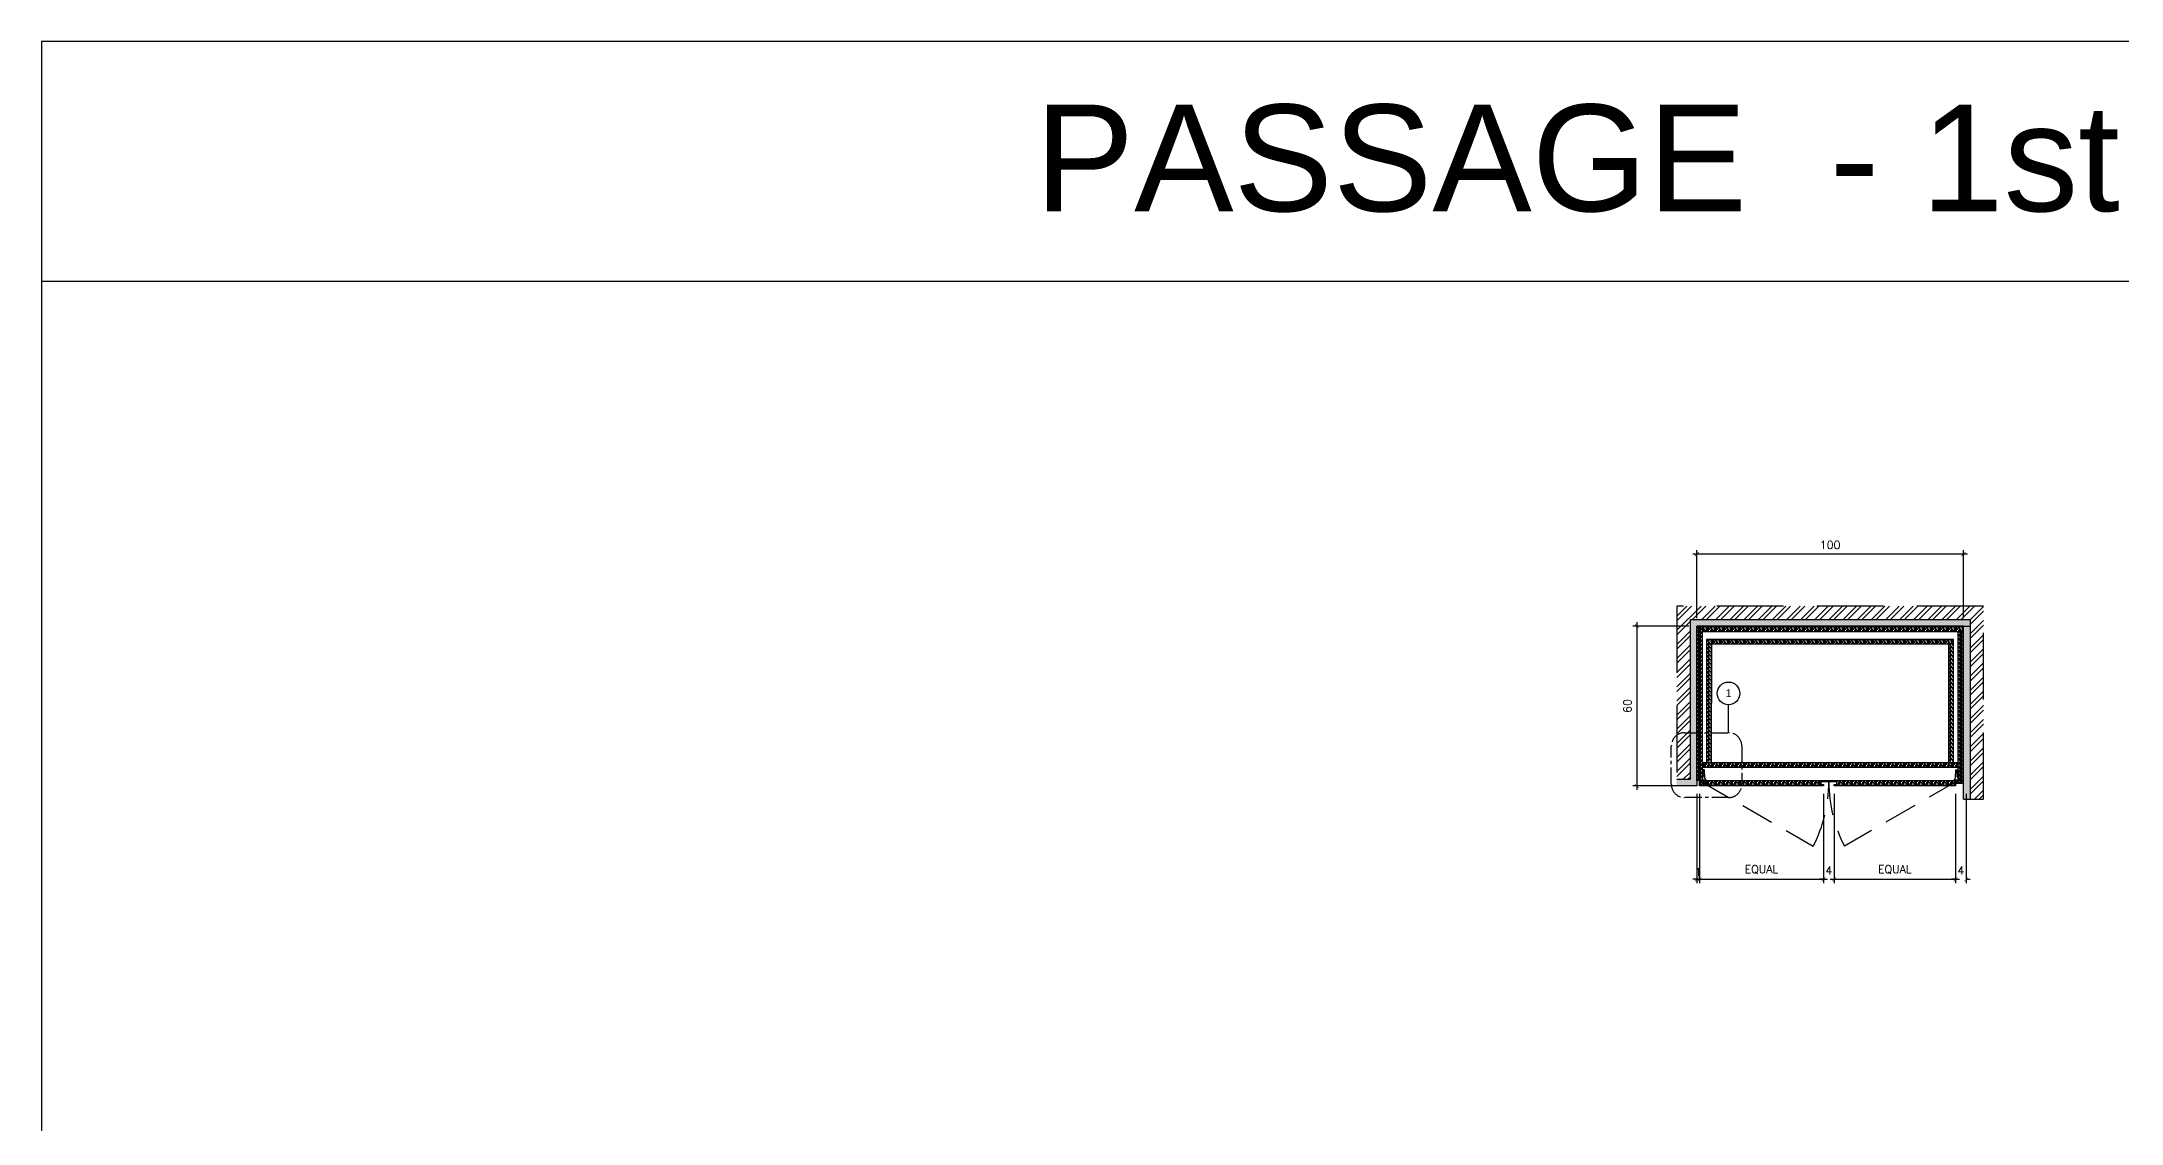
# Model space of a CAD drawing. Header units: centimetres. Extents: x -1287 to 4833, y -4090 to 0.
# Drawn here: x 2848 to 3628, y -1206 to -800 of the extents above; entities that cross this region are included whole.
import ezdxf
from ezdxf.enums import TextEntityAlignment as Align

# ---------------------------------------------------------------- set-up
doc = ezdxf.new("R2010")
doc.units = ezdxf.units.CM
doc.header["$LTSCALE"] = 100
doc.header["$MEASUREMENT"] = 0
for name, pattern in [('CENTER', [2, 1.25, -0.25, 0.25, -0.25]), ('DASHDOT', [1, 0.5, -0.25, 0, -0.25]), ('HIDDEN', [0.375, 0.25, -0.125])]:
    doc.linetypes.add(name, pattern=pattern)
for name, color, linetype in [('CABINET', 4, 'Continuous'), ('DIM IN', 1, 'Continuous'), ('HATCH', 1, 'Continuous'), ('HIDDEN', 8, 'HIDDEN'), ('ID_TitleBlock-Text', 3, 'Continuous'), ('PLASTER', 8, 'Continuous'), ('SECTION LINE', 6, 'DASHDOT'), ('TEXT', 3, 'Continuous'), ('WALL-01', 7, 'Continuous'), ('WALL-03', 2, 'Continuous'), ('WALL-04', 1, 'Continuous')]:
    doc.layers.add(name, color=color, linetype=linetype)
doc.styles.add('ART', font='arial.ttf')
doc.styles.add('ROMANS', font='romans')
doc.dimstyles.new('AS-17-100', dxfattribs={"dimtxt": 10, "dimasz": 5, "dimexe": 10, "dimexo": 10, "dimgap": 6, "dimtad": 1, "dimtoh": 1, "dimdec": 0, "dimdsep": 46, "dimtxsty": 'ROMANS', "dimblk1": 'ARCHTICK', "dimblk2": 'ARCHTICK', "dimsah": 1, "dimcen": 25, "dimdle": 10, "dimclrd": 1, "dimclre": 1, "dimclrt": 2, "dimadec": 0, "dimazin": 0, "dimtfac": 1, "dimtdec": 0, "dimtofl": 0, "dimtmove": 2, "dimatfit": 3, "dimldrblk": 'ARCHTICK', "dimfxl": 1, "dimtolj": 1, "dimtzin": 0, "dimarcsym": 0})
pattern_1 = [(180, (2837.5475, 800), (2e-16, 1.5), [2.5, -0.5]), (180, (2838.0475, 800.5), (2e-16, 1.5), [1.5, -0.375, 0.75, -0.375]), (180, (2838.7975, 801), (2e-16, 1.5), [2.5, -0.5])]
pattern_2 = [(180, (2836.5475, 800), (2e-16, 1.5), [2.5, -0.5]), (180, (2837.0475, 800.5), (2e-16, 1.5), [1.5, -0.375, 0.75, -0.375]), (180, (2837.7975, 801), (2e-16, 1.5), [2.5, -0.5])]
pattern_3 = [(180, (3367.4554, -896.943), (2e-16, 1.5), [2.5, -0.5]), (180, (3367.9554, -896.443), (2e-16, 1.5), [1.5, -0.375, 0.75, -0.375]), (180, (3368.7054, -895.943), (2e-16, 1.5), [2.5, -0.5])]

# ---------------------------------------------------------------- blocks, each defined once
blk = doc.blocks.new('_ARCHTICK')
at = {"color": 0, "linetype": 'ByBlock', "const_width": 0.15}
blk.add_lwpolyline([(-0.5, -0.5), (0.5, 0.5)], dxfattribs=at)
blk = doc.blocks.new('*D267')
at = {"layer": 'Defpoints', "color": 0, "transparency": 16777216}
for p in [(3469.09, -1019.2), (3446.59, -1079.2), (3470.09, -1079.2)]:
    blk.add_point(p, dxfattribs=at)
at = {"layer": 'DIM IN', "color": 1, "lineweight": -2, "transparency": 16777216}
for p, q in [((3466.09, -1019.2), (3445.09, -1019.2)), ((3446.59, -1017.7), (3446.59, -1080.7)), ((3467.09, -1079.2), (3445.09, -1079.2))]:
    blk.add_line(p, q, dxfattribs=at)
at = {"layer": 'DIM IN', "color": 1, "lineweight": -2, "transparency": 16777216, "xscale": 1.5, "yscale": 1.5, "zscale": 1.5}
for p, rotation in [((3446.59, -1019.2), 90), ((3446.59, -1079.2), 270)]:
    blk.add_blockref('_ARCHTICK', p, dxfattribs=dict(at, rotation=rotation))
at = {"layer": 'DIM IN', "color": 2, "transparency": 16777216, "insert": (3443.09, -1049.2), "char_height": 3, "attachment_point": 5, "rotation": 90, "style": 'ROMANS'}
blk.add_mtext('\\A1;60', dxfattribs=at)
blk = doc.blocks.new('*D268')
at = {"layer": 'Defpoints', "color": 0, "transparency": 16777216}
for p in [(3469.09, -1079.2), (3470.09, -1079.2), (3470.09, -1114.2)]:
    blk.add_point(p, dxfattribs=at)
at = {"layer": 'DIM IN', "color": 1, "lineweight": -2, "transparency": 16777216}
for p, q in [((3469.09, -1082.2), (3469.09, -1115.7)), ((3470.09, -1082.2), (3470.09, -1115.7)), ((3469.09, -1114.2), (3467.59, -1114.2)), ((3470.09, -1114.2), (3471.59, -1114.2))]:
    blk.add_line(p, q, dxfattribs=at)
at = {"layer": 'DIM IN', "color": 1, "lineweight": -2, "transparency": 16777216, "xscale": 1.5, "yscale": 1.5, "zscale": 1.5}
blk.add_blockref('_ARCHTICK', (3469.09, -1114.2), dxfattribs=at)
at = {"layer": 'DIM IN', "color": 1, "lineweight": -2, "transparency": 16777216, "xscale": 1.5, "yscale": 1.5, "zscale": 1.5, "rotation": 180}
blk.add_blockref('_ARCHTICK', (3470.09, -1114.2), dxfattribs=at)
at = {"layer": 'DIM IN', "color": 2, "transparency": 16777216, "insert": (3469.59, -1111.47), "char_height": 3, "attachment_point": 5, "style": 'ROMANS'}
blk.add_mtext('\\A1;1', dxfattribs=at)
blk = doc.blocks.new('*D269')
at = {"layer": 'Defpoints', "color": 0, "transparency": 16777216}
for p in [(3470.09, -1079.2), (3516.59, -1079.2), (3516.59, -1114.2)]:
    blk.add_point(p, dxfattribs=at)
at = {"layer": 'DIM IN', "color": 1, "lineweight": -2, "transparency": 16777216}
for p, q in [((3470.09, -1082.2), (3470.09, -1115.7)), ((3516.59, -1082.2), (3516.59, -1115.7)), ((3468.59, -1114.2), (3518.09, -1114.2))]:
    blk.add_line(p, q, dxfattribs=at)
at = {"layer": 'DIM IN', "color": 1, "lineweight": -2, "transparency": 16777216, "xscale": 1.5, "yscale": 1.5, "zscale": 1.5, "rotation": 180}
blk.add_blockref('_ARCHTICK', (3470.09, -1114.2), dxfattribs=at)
at = {"layer": 'DIM IN', "color": 1, "lineweight": -2, "transparency": 16777216, "xscale": 1.5, "yscale": 1.5, "zscale": 1.5}
blk.add_blockref('_ARCHTICK', (3516.59, -1114.2), dxfattribs=at)
at = {"layer": 'DIM IN', "color": 2, "transparency": 16777216, "insert": (3493.34, -1110.56), "char_height": 3, "attachment_point": 5, "style": 'ROMANS'}
blk.add_mtext('\\A1;EQUAL', dxfattribs=at)
blk = doc.blocks.new('*D270')
at = {"layer": 'Defpoints', "color": 0, "transparency": 16777216}
for p in [(3516.59, -1079.2), (3520.59, -1079.2), (3520.59, -1114.2)]:
    blk.add_point(p, dxfattribs=at)
at = {"layer": 'DIM IN', "color": 1, "lineweight": -2, "transparency": 16777216}
for p, q in [((3516.59, -1082.2), (3516.59, -1115.7)), ((3520.59, -1082.2), (3520.59, -1115.7)), ((3516.59, -1114.2), (3515.09, -1114.2)), ((3520.59, -1114.2), (3522.09, -1114.2))]:
    blk.add_line(p, q, dxfattribs=at)
at = {"layer": 'DIM IN', "color": 1, "lineweight": -2, "transparency": 16777216, "xscale": 1.5, "yscale": 1.5, "zscale": 1.5}
blk.add_blockref('_ARCHTICK', (3516.59, -1114.2), dxfattribs=at)
at = {"layer": 'DIM IN', "color": 1, "lineweight": -2, "transparency": 16777216, "xscale": 1.5, "yscale": 1.5, "zscale": 1.5, "rotation": 180}
blk.add_blockref('_ARCHTICK', (3520.59, -1114.2), dxfattribs=at)
at = {"layer": 'DIM IN', "color": 2, "transparency": 16777216, "insert": (3518.59, -1110.84), "char_height": 3, "attachment_point": 5, "style": 'ROMANS'}
blk.add_mtext('\\A1;4', dxfattribs=at)
blk = doc.blocks.new('*D259')
at = {"layer": 'Defpoints', "color": 0, "transparency": 16777216}
for p in [(3520.59, -1079.2), (3566.09, -1079.2), (3566.09, -1114.2)]:
    blk.add_point(p, dxfattribs=at)
at = {"layer": 'DIM IN', "color": 1, "lineweight": -2, "transparency": 16777216}
for p, q in [((3520.59, -1082.2), (3520.59, -1115.7)), ((3566.09, -1082.2), (3566.09, -1115.7)), ((3519.09, -1114.2), (3567.59, -1114.2))]:
    blk.add_line(p, q, dxfattribs=at)
at = {"layer": 'DIM IN', "color": 1, "lineweight": -2, "transparency": 16777216, "xscale": 1.5, "yscale": 1.5, "zscale": 1.5, "rotation": 180}
blk.add_blockref('_ARCHTICK', (3520.59, -1114.2), dxfattribs=at)
at = {"layer": 'DIM IN', "color": 1, "lineweight": -2, "transparency": 16777216, "xscale": 1.5, "yscale": 1.5, "zscale": 1.5}
blk.add_blockref('_ARCHTICK', (3566.09, -1114.2), dxfattribs=at)
at = {"layer": 'DIM IN', "color": 2, "transparency": 16777216, "insert": (3543.34, -1110.56), "char_height": 3, "attachment_point": 5, "style": 'ROMANS'}
blk.add_mtext('\\A1;EQUAL', dxfattribs=at)
blk = doc.blocks.new('*D64')
at = {"layer": 'Defpoints', "color": 0, "transparency": 16777216}
for p in [(3566.09, -1079.2), (3570.09, -1079.2), (3570.09, -1114.2)]:
    blk.add_point(p, dxfattribs=at)
at = {"layer": 'DIM IN', "color": 1, "lineweight": -2, "transparency": 16777216}
for p, q in [((3566.09, -1082.2), (3566.09, -1115.7)), ((3570.09, -1082.2), (3570.09, -1115.7)), ((3566.09, -1114.2), (3564.59, -1114.2)), ((3570.09, -1114.2), (3571.59, -1114.2))]:
    blk.add_line(p, q, dxfattribs=at)
at = {"layer": 'DIM IN', "color": 1, "lineweight": -2, "transparency": 16777216, "xscale": 1.5, "yscale": 1.5, "zscale": 1.5}
blk.add_blockref('_ARCHTICK', (3566.09, -1114.2), dxfattribs=at)
at = {"layer": 'DIM IN', "color": 1, "lineweight": -2, "transparency": 16777216, "xscale": 1.5, "yscale": 1.5, "zscale": 1.5, "rotation": 180}
blk.add_blockref('_ARCHTICK', (3570.09, -1114.2), dxfattribs=at)
at = {"layer": 'DIM IN', "color": 2, "transparency": 16777216, "insert": (3568.09, -1110.84), "char_height": 3, "attachment_point": 5, "style": 'ROMANS'}
blk.add_mtext('\\A1;4', dxfattribs=at)
blk = doc.blocks.new('*U7')
at = {"layer": 'CABINET', "color": 8, "ltscale": 0.009}
blk.add_line((0.89, 0), (1.75, 0), dxfattribs=at)
for points in [[(0, 0), (1.59, 0), (1.59, -0.64), (0, -0.64)], [(0.54, 3.49), (0.45, 3.49), (0.45, 3.41), (0.19, 3.41), (0.19, 3.27), (0.4, 3.27), (0.42, 3.26), (0.44, 3.26), (0.45, 3.25), (0.47, 3.24), (0.48, 3.22), (0.49, 3.2), (0.49, 3.18), (0.49, 1.63), (0.49, 1.6), (0.48, 1.58), (0.47, 1.56), (0.46, 1.55), (0.44, 1.54), (0.43, 1.53), (0.41, 1.53), (0.4, 1.53), (0.4, 1.53), (0.19, 1.53), (0.19, 1.07), (0.32, 1.07), (0.32, 1.37), (0.32, 1.38), (0.32, 1.4), (0.33, 1.42), (0.34, 1.43), (0.35, 1.44), (0.37, 1.45), (0.39, 1.46), (0.42, 1.46), (0.46, 1.47), (0.48, 1.48), (0.5, 1.49), (0.52, 1.51), (0.53, 1.53), (0.54, 1.55), (0.54, 1.56), (0.54, 1.58), (0.54, 1.59)], [(0.49, 3.18), (0.49, 3.2), (0.48, 3.22), (0.47, 3.24), (0.45, 3.25), (0.44, 3.26), (0.43, 3.26), (0.42, 3.26), (0.41, 3.26), (0.4, 3.27), (0.4, 3.27), (0.19, 3.27), (0.19, 2.81), (0.35, 2.81), (0.36, 2.81), (0.38, 2.81), (0.39, 2.8), (0.4, 2.79), (0.41, 2.78), (0.42, 2.77), (0.43, 2.76), (0.44, 2.75), (0.44, 2.73), (0.44, 2.72), (0.44, 1.97), (0.44, 1.95), (0.44, 1.94), (0.43, 1.93), (0.42, 1.91), (0.41, 1.9), (0.4, 1.89), (0.39, 1.89), (0.38, 1.88), (0.36, 1.88), (0.35, 1.88), (0.19, 1.88), (0.19, 1.53), (0.4, 1.53), (0.41, 1.53), (0.42, 1.53), (0.43, 1.53), (0.44, 1.54), (0.46, 1.55), (0.47, 1.56), (0.48, 1.58), (0.49, 1.6), (0.49, 1.63)], [(0.44, 2.72), (0.44, 2.73), (0.44, 2.75), (0.43, 2.76), (0.42, 2.77), (0.41, 2.78), (0.4, 2.79), (0.39, 2.8), (0.38, 2.81), (0.36, 2.81), (0.35, 2.81), (0.19, 2.81), (0.19, 1.88), (0.35, 1.88), (0.36, 1.88), (0.38, 1.88), (0.39, 1.89), (0.4, 1.89), (0.41, 1.9), (0.42, 1.91), (0.43, 1.93), (0.44, 1.94), (0.44, 1.95), (0.44, 1.97)], [(1.08, 4), (0.64, 4), (0.63, 4), (0.62, 4), (0.61, 4), (0.59, 3.99), (0.58, 3.98), (0.56, 3.97), (0.55, 3.95), (0.55, 3.93), (0.54, 3.9), (0.54, 1.59), (0.54, 1.59), (0.54, 1.58), (0.54, 1.56), (0.54, 1.55), (0.53, 1.53), (0.52, 1.51), (0.5, 1.49), (0.48, 1.48), (0.46, 1.47), (0.42, 1.46), (0.39, 1.46), (0.37, 1.45), (0.35, 1.44), (0.34, 1.43), (0.33, 1.42), (0.33, 1.41), (0.32, 1.39), (0.32, 1.38), (0.32, 1.38), (0.32, 1.37), (0.32, 0.38), (0.32, 0.38), (0.32, 0.37), (0.32, 0.35), (0.33, 0.33), (0.33, 0.31), (0.34, 0.29), (0.35, 0.27), (0.37, 0.25), (0.39, 0.23), (0.42, 0.22), (0.66, 0.18), (0.95, 0.18), (0.96, 0.18), (1.55, 0.18), (1.55, 0.4), (1.54, 0.41), (1.54, 0.42), (1.54, 0.44), (1.53, 0.46), (1.52, 0.49), (1.5, 0.52), (1.48, 0.55), (1.46, 0.58), (1.43, 0.61), (1.4, 0.63), (1.4, 0.64), (1.38, 0.65), (1.37, 0.67), (1.34, 0.7), (1.32, 0.74), (1.29, 0.78), (1.27, 0.83), (1.25, 0.89), (1.24, 0.94), (1.23, 1)], [(0.54, 3.74), (0.48, 3.74), (0.47, 3.71), (0.46, 3.69), (0.45, 3.67), (0.43, 3.65), (0.42, 3.64), (0.4, 3.63), (0.39, 3.62), (0.37, 3.62), (0.37, 3.41), (0.45, 3.41), (0.45, 3.49), (0.54, 3.49)], [(1.73, 0.14), (1.72, 0.15), (1.71, 0.16), (1.7, 0.17), (1.69, 0.17), (1.68, 0.17), (1.67, 0.18), (0.96, 0.18), (0.95, 0.17), (0.94, 0.17), (0.93, 0.17), (0.92, 0.16), (0.91, 0.15), (0.9, 0.14), (0.9, 0.13), (0.89, 0.12), (0.89, 0.11), (0.89, 0.1), (0.89, 0), (1.75, 0), (1.75, 0.1), (1.75, 0.11), (1.74, 0.12), (1.74, 0.13)]]:
    blk.add_lwpolyline(points, close=True, dxfattribs=at)
blk = doc.blocks.new('*D255')
at = {"layer": 'Defpoints', "color": 0, "transparency": 16777216}
for p in [(3469.09, -992.27), (3469.09, -1019.2), (3569.09, -1019.2)]:
    blk.add_point(p, dxfattribs=at)
at = {"layer": 'DIM IN', "color": 1, "lineweight": -2, "transparency": 16777216}
for p, q in [((3570.59, -992.27), (3467.59, -992.27)), ((3469.09, -1016.2), (3469.09, -990.77)), ((3569.09, -1016.2), (3569.09, -990.77))]:
    blk.add_line(p, q, dxfattribs=at)
at = {"layer": 'DIM IN', "color": 1, "lineweight": -2, "transparency": 16777216, "xscale": 1.5, "yscale": 1.5, "zscale": 1.5, "rotation": 180}
blk.add_blockref('_ARCHTICK', (3469.09, -992.27), dxfattribs=at)
at = {"layer": 'DIM IN', "color": 1, "lineweight": -2, "transparency": 16777216, "xscale": 1.5, "yscale": 1.5, "zscale": 1.5}
blk.add_blockref('_ARCHTICK', (3569.09, -992.27), dxfattribs=at)
at = {"layer": 'DIM IN', "color": 2, "transparency": 16777216, "insert": (3519.09, -988.77), "char_height": 3, "attachment_point": 5, "style": 'ROMANS'}
blk.add_mtext('\\A1;100', dxfattribs=at)
blk = doc.blocks.new('*D59')
at = {"layer": 'Defpoints', "color": 0, "transparency": 16777216}
for p in [(3566.09, -1079.2), (3570.09, -1079.2), (3566.09, -1114.2)]:
    blk.add_point(p, dxfattribs=at)
at = {"layer": 'DIM IN', "color": 1, "lineweight": -2, "transparency": 16777216}
for p, q in [((3566.09, -1082.2), (3566.09, -1115.7)), ((3570.09, -1082.2), (3570.09, -1115.7)), ((3566.09, -1114.2), (3564.59, -1114.2)), ((3570.09, -1114.2), (3571.59, -1114.2))]:
    blk.add_line(p, q, dxfattribs=at)
at = {"layer": 'DIM IN', "color": 1, "lineweight": -2, "transparency": 16777216, "xscale": 1.5, "yscale": 1.5, "zscale": 1.5}
blk.add_blockref('_ARCHTICK', (3566.09, -1114.2), dxfattribs=at)
at = {"layer": 'DIM IN', "color": 1, "lineweight": -2, "transparency": 16777216, "xscale": 1.5, "yscale": 1.5, "zscale": 1.5, "rotation": 180}
blk.add_blockref('_ARCHTICK', (3570.09, -1114.2), dxfattribs=at)
at = {"layer": 'DIM IN', "color": 2, "transparency": 16777216, "insert": (3568.09, -1110.84), "char_height": 3, "attachment_point": 5, "style": 'ROMANS'}
blk.add_mtext('\\A1;4', dxfattribs=at)

msp = doc.modelspace()

# ---------------------------------------------------------------- hatches: boundary and pattern name
at = {"layer": 'HATCH'}
h = msp.add_hatch(dxfattribs=at)
h.set_pattern_fill('ANSI32', color=256, scale=10)
h.set_pattern_definition([(45, (2837.5475, 800), (-2.6516504, 2.6516504), []), (45, (2839.3153, 800), (-2.6516504, 2.6516504), [])])
h.paths.add_polyline_path([(3576.59, -1011.7), (3461.59, -1011.7), (3461.59, -1076.7), (3466.59, -1076.7), (3466.59, -1016.7), (3571.59, -1016.7), (3571.59, -1084.2), (3576.59, -1084.2)])
h = msp.add_hatch(dxfattribs=at)
h.set_pattern_fill('AR-SAND', color=256, scale=0.5)
h.set_pattern_definition([(37.5, (2837.5475, 800), (-0.03149668, 0.96341188), [0, -0.76, 0, -0.85, 0, -0.8125]), (7.5, (2837.5475, 800), (0.88488835, 1.411073), [0, -0.41, 0, -0.685, 0, -0.2625]), (327.5, (2836.9325, 800), (1.55707093, 0.00282953), [0, -0.25, 0, -0.9, 0, -1.175]), (317.5, (2836.9325, 800), (1.5030633, 0.4388378), [0, -0.125, 0, -0.59, 0, -0.675])])
h.paths.add_polyline_path([(3571.59, -1016.7), (3466.59, -1016.7), (3466.59, -1076.7), (3461.59, -1076.7), (3461.59, -1079.2), (3469.09, -1079.2), (3469.09, -1019.2), (3569.09, -1019.2), (3569.09, -1084.2), (3571.59, -1084.2)])
h = msp.add_hatch(dxfattribs=at)
h.set_pattern_fill('GOST_WOOD', color=256, scale=0.25, angle=90)
h.set_pattern_definition(pattern_1)
h.paths.add_polyline_path([(3471.09, -1019.2), (3469.09, -1019.2), (3469.09, -1077.2), (3471.09, -1077.2)])
h = msp.add_hatch(dxfattribs=at)
h.set_pattern_fill('GOST_WOOD', color=256, scale=0.25, angle=90)
h.set_pattern_definition(pattern_1)
h.paths.add_polyline_path([(3569.09, -1019.2), (3471.09, -1019.2), (3471.09, -1021.2), (3569.09, -1021.2)])
h = msp.add_hatch(dxfattribs=at)
h.set_pattern_fill('GOST_WOOD', color=256, scale=0.25, angle=90)
h.set_pattern_definition(pattern_2)
h.paths.add_polyline_path([(3569.09, -1021.2), (3568.09, -1021.2), (3567.09, -1021.2), (3567.09, -1077.2), (3569.09, -1077.2)])
h = msp.add_hatch(dxfattribs=at)
h.set_pattern_fill('GOST_WOOD', color=256, scale=0.25, angle=90)
h.set_pattern_definition(pattern_3)
h.paths.add_polyline_path([(3472.79, -1026), (3474.59, -1026), (3474.54, -1070.4), (3472.74, -1070.4)])
h = msp.add_hatch(dxfattribs=at)
h.set_pattern_fill('GOST_WOOD', color=256, scale=0.25, angle=90)
h.set_pattern_definition(pattern_3)
h.paths.add_polyline_path([(3472.79, -1024.2), (3565.39, -1024.21), (3565.39, -1026.01), (3472.79, -1026)])
h = msp.add_hatch(dxfattribs=at)
h.set_pattern_fill('GOST_WOOD', color=256, scale=0.25, angle=90)
h.set_pattern_definition([(180, (3425.1554, -896.943), (2e-16, 1.5), [2.5, -0.5]), (180, (3425.6554, -896.443), (2e-16, 1.5), [1.5, -0.375, 0.75, -0.375]), (180, (3426.4054, -895.943), (2e-16, 1.5), [2.5, -0.5])])
h.paths.add_polyline_path([(3563.59, -1026), (3565.39, -1026), (3565.34, -1070.4), (3563.54, -1070.4)])
h = msp.add_hatch(dxfattribs=at)
h.set_pattern_fill('GOST_WOOD', color=256, scale=0.25, angle=90)
h.set_pattern_definition([(180, (3367.4554, -896.143), (2e-16, 1.5), [2.5, -0.5]), (180, (3367.9554, -895.643), (2e-16, 1.5), [1.5, -0.375, 0.75, -0.375]), (180, (3368.7054, -895.143), (2e-16, 1.5), [2.5, -0.5])])
h.paths.add_polyline_path([(3471.09, -1070.4), (3567.09, -1070.4), (3567.09, -1072.2), (3471.09, -1072.2)])
h = msp.add_hatch(dxfattribs=at)
h.set_pattern_fill('GOST_WOOD', color=256, scale=0.25, angle=90)
h.set_pattern_definition(pattern_1)
h.paths.add_polyline_path([(3515.59, -1077.7), (3518.59, -1077.7), (3518.59, -1077.2), (3470.09, -1077.2), (3470.09, -1079.2), (3516.59, -1079.2), (3516.59, -1078.7), (3515.59, -1078.7)])
h = msp.add_hatch(dxfattribs=at)
h.set_pattern_fill('GOST_WOOD', color=256, scale=0.25, angle=90)
h.set_pattern_definition(pattern_1)
h.paths.add_polyline_path([(3566.09, -1077.2), (3518.59, -1077.2), (3518.59, -1077.7), (3521.59, -1077.7), (3521.59, -1078.7), (3520.59, -1078.7), (3520.59, -1079.2), (3566.09, -1079.2)])
h = msp.add_hatch(dxfattribs=at)
h.set_pattern_fill('GOST_WOOD', color=256, scale=0.25, angle=90)
h.set_pattern_definition(pattern_2)
h.paths.add_polyline_path([(3569.09, -1077.2), (3566.09, -1077.2), (3566.09, -1078.2), (3569.09, -1078.2)])

# ---------------------------------------------------------------- linework, layer by layer
at = {"layer": 'CABINET', "color": 1}
for p, q in [((3472.79, -1024.2), (3472.74, -1070.4)), ((3565.39, -1024.2), (3472.79, -1024.2)), ((3565.39, -1026), (3472.79, -1026)), ((3474.59, -1026), (3474.54, -1070.4)), ((3563.54, -1070.4), (3563.59, -1026)), ((3565.34, -1070.4), (3565.39, -1024.2)), ((3471.09, -1070.4), (3567.09, -1070.4)), ((3471.09, -1072.2), (3567.09, -1072.2))]:
    msp.add_line(p, q, dxfattribs=at)
at = {"layer": 'HIDDEN', "linetype": 'HIDDEN', "ltscale": 0.5}
for p, q in [((3470.09, -1077.2), (3512.71, -1101.81)), ((3567.09, -1077.2), (3524.48, -1101.81))]:
    msp.add_line(p, q, dxfattribs=at)
for centre, start, end in [((3466.29, -1077.7), 332.55923, 0), ((3570.9, -1077.7), 180, 207.44077)]:
    msp.add_arc(centre, 52.31, start, end, dxfattribs=at)
at = {"layer": 'ID_TitleBlock-Text'}
msp.add_line((4317.84, -890), (2848.46, -890), dxfattribs=at)
msp.add_lwpolyline([(2848.46, -1600), (4317.84, -1600), (4317.84, -800), (2848.46, -800)], close=True, dxfattribs=at)
at = {"layer": 'PLASTER'}
msp.add_lwpolyline([(3569.09, -1084.2), (3569.09, -1019.2), (3469.09, -1019.2), (3469.09, -1079.2), (3461.59, -1079.2)], dxfattribs=at)
at = {"layer": 'SECTION LINE', "color": 1, "linetype": 'HIDDEN'}
msp.add_lwpolyline([(3569.09, -1084.2), (3576.59, -1084.2), (3576.59, -1011.7), (3461.59, -1011.7), (3461.59, -1079.2)], dxfattribs=at)
at = {"layer": 'SECTION LINE', "color": 1, "ltscale": 0.25}
msp.add_lwpolyline([(3481, -1059.22), (3481, -1048.71)], dxfattribs=at)
at = {"layer": 'SECTION LINE', "color": 2, "linetype": 'Continuous'}
msp.add_circle((3481, -1044.46), 4.25, dxfattribs=at)
at = {"layer": 'WALL-01'}
for p, q in [((3466.59, -1016.7), (3571.59, -1016.7)), ((3466.59, -1016.7), (3466.59, -1076.7)), ((3571.59, -1016.7), (3571.59, -1084.2)), ((3461.59, -1076.7), (3466.59, -1076.7))]:
    msp.add_line(p, q, dxfattribs=at)
at = {"layer": 'WALL-03', "linetype": 'CENTER', "ltscale": 0.05}
msp.add_lwpolyline([(3464.54, -1059.22), (3481, -1059.22, -0.414214), (3486, -1064.22), (3486, -1078.55, -0.414214), (3481, -1083.55), (3464.54, -1083.55, -0.414214), (3459.54, -1078.55), (3459.54, -1064.22, -0.414214)], format="xyb", close=True, dxfattribs=at)
at = {"layer": 'WALL-04'}
for p, q in [((3469.09, -1019.2), (3571.59, -1019.2)), ((3471.09, -1021.2), (3569.09, -1021.2)), ((3567.09, -1077.2), (3567.09, -1021.2)), ((3567.09, -1021.2), (3567.09, -1021.2)), ((3569.09, -1077.2), (3569.09, -1021.2))]:
    msp.add_line(p, q, dxfattribs=at)
msp.add_lwpolyline([(3471.09, -1019.2), (3471.09, -1077.2), (3469.09, -1077.2), (3469.09, -1019.2)], dxfattribs=at)
for points in [[(3470.09, -1079.2), (3470.09, -1077.2), (3518.59, -1077.2), (3518.59, -1077.7), (3515.59, -1077.7), (3515.59, -1078.7), (3516.59, -1078.7), (3516.59, -1079.2)], [(3566.09, -1077.2), (3566.09, -1079.2), (3520.59, -1079.2), (3520.59, -1078.7), (3521.59, -1078.7), (3521.59, -1077.7), (3518.59, -1077.7), (3518.59, -1077.2)], [(3566.09, -1078.2), (3569.09, -1078.2), (3569.09, -1077.2), (3566.09, -1077.2)]]:
    msp.add_lwpolyline(points, close=True, dxfattribs=at)

# ---------------------------------------------------------------- block references
at = {"layer": 'CABINET'}
msp.add_blockref('*U7', (3470.9, -1077.2), dxfattribs=at)
at = {"layer": 'CABINET', "xscale": -1}
msp.add_blockref('*U7', (3567.28, -1077.2), dxfattribs=at)

# ---------------------------------------------------------------- texts
at = {"layer": 'SECTION LINE', "color": 2, "style": 'ART'}
msp.add_text('1', height=2.95, dxfattribs=at).set_placement((3481, -1044.39), align=Align.MIDDLE_CENTER)
at = {"layer": 'TEXT', "style": 'ART'}
msp.add_text('PASSAGE  - 1st FLOOR', height=40, dxfattribs=at).set_placement((3220.86, -863.63, 0))

# ---------------------------------------------------------------- dimensions: what is measured, and where the dimension line sits
at = {"layer": 'DIM IN', "color": 1}
dim = msp.add_linear_dim(base=(3469.09, -992.27), p1=(3569.09, -1019.2), p2=(3469.09, -1019.2), dimstyle='AS-17-100', override={"dimtxt": 3, "dimasz": 1.5, "dimexe": 1.5, "dimexo": 3, "dimgap": 2, "dimdec": 1, "dimdle": 1.5}, dxfattribs=at)
dim.commit()
dim.dimension.update_dxf_attribs({"geometry": '*D255', "text_midpoint": (3519.09, -988.77)})
at = {"layer": 'DIM IN'}
dim = msp.add_linear_dim(base=(3446.59, -1079.2), p1=(3469.09, -1019.2), p2=(3470.09, -1079.2), angle=90, dimstyle='AS-17-100', override={"dimtxt": 3, "dimasz": 1.5, "dimexe": 1.5, "dimexo": 3, "dimgap": 2, "dimdec": 1, "dimdle": 1.5}, dxfattribs=at)
dim.commit()
dim.dimension.update_dxf_attribs({"geometry": '*D267', "text_midpoint": (3443.09, -1049.2)})
for base, p1, p2, picture, middle in [((3470.09, -1114.2), (3469.09, -1079.2), (3470.09, -1079.2), '*D268', (3469.59, -1111.47)), ((3520.59, -1114.2), (3516.59, -1079.2), (3520.59, -1079.2), '*D270', (3518.59, -1110.84)), ((3570.09, -1114.2), (3566.09, -1079.2), (3570.09, -1079.2), '*D64', (3568.09, -1110.84))]:
    dim = msp.add_linear_dim(base=base, p1=p1, p2=p2, dimstyle='AS-17-100', override={"dimtxt": 3, "dimasz": 1.5, "dimexe": 1.5, "dimexo": 3, "dimgap": 2, "dimdec": 1, "dimdle": 1.5}, dxfattribs=at)
    dim.commit()
    dim.dimension.update_dxf_attribs({"geometry": picture, "text_midpoint": middle, "dimtype": 160})
for base, p1, p2, picture, middle in [((3516.59, -1114.2), (3470.09, -1079.2), (3516.59, -1079.2), '*D269', (3493.34, -1110.56)), ((3566.09, -1114.2), (3520.59, -1079.2), (3566.09, -1079.2), '*D259', (3543.34, -1110.56))]:
    dim = msp.add_linear_dim(base=base, p1=p1, p2=p2, text='EQUAL', dimstyle='AS-17-100', override={"dimtxt": 3, "dimasz": 1.5, "dimexe": 1.5, "dimexo": 3, "dimgap": 2, "dimdec": 1, "dimdle": 1.5}, dxfattribs=at)
    dim.commit()
    dim.dimension.update_dxf_attribs({"geometry": picture, "text_midpoint": middle})
dim = msp.add_linear_dim(base=(3566.09, -1114.2), p1=(3570.09, -1079.2), p2=(3566.09, -1079.2), angle=180, dimstyle='AS-17-100', override={"dimtxt": 3, "dimasz": 1.5, "dimexe": 1.5, "dimexo": 3, "dimgap": 2, "dimdec": 1, "dimdle": 1.5}, dxfattribs=at)
dim.commit()
dim.dimension.update_dxf_attribs({"geometry": '*D59', "text_midpoint": (3568.09, -1110.84), "dimtype": 160})

doc.saveas('drawing.dxf')
